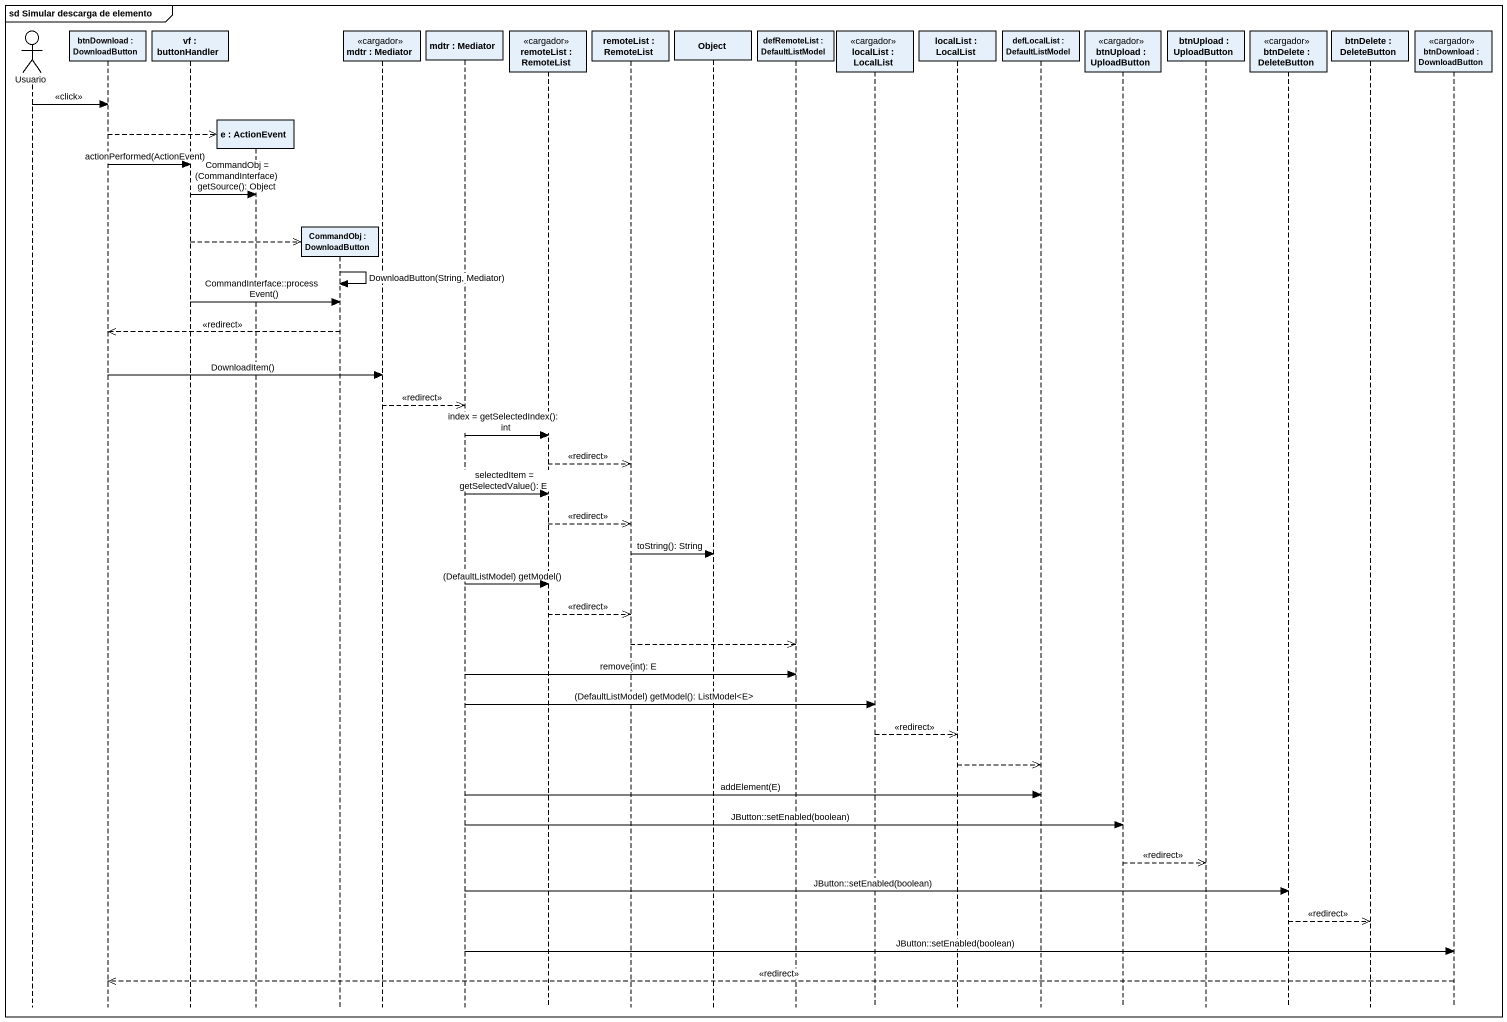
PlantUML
@startuml
mainframe sd Simular descarga de elemento
hide footbox
actor Usuario
participant "btnDownload : DownloadButton" as btnDownload
participant "vf : buttonHandler" as vf
participant "e : ActionEvent" as e
participant "CommandObj : DownloadButton" as CommandObj
participant "mdtr : Mediator" as mdtr <<cargador>>
participant "mdtr : Mediator" as mdtr_2
participant "remoteList : RemoteList" as remoteList <<cargador>>
participant "remoteList : RemoteList" as remoteList_2
participant "Object" as Object_
participant "defRemoteList : DefaultListModel" as defRemoteList
participant "localList : LocalList" as localList <<cargador>>
participant "localList : LocalList" as localList_2
participant "defLocalList : DefaultListModel" as defLocalList
participant "btnUpload : UploadButton" as btnUpload <<cargador>>
participant "btnUpload : UploadButton" as btnUpload_2
participant "btnDelete : DeleteButton" as btnDelete <<cargador>>
participant "btnDelete : DeleteButton" as btnDelete_2
participant "btnDownload : DownloadButton" as btnDownload_2 <<cargador>>

Usuario -> btnDownload : <<click>>
btnDownload -->> e **
btnDownload -> vf : actionPerformed(ActionEvent)
vf -> e : CommandObj = (CommandInterface) getSource(): Object
vf -->> CommandObj **
CommandObj -> CommandObj : DownloadButton(String, Mediator)
vf -> CommandObj : CommandInterface::processEvent()
CommandObj -->> btnDownload : <<redirect>>
btnDownload -> mdtr : DownloadItem()
mdtr -->> mdtr_2 : <<redirect>>
mdtr_2 -> remoteList : index = getSelectedIndex(): int
remoteList -->> remoteList_2 : <<redirect>>
mdtr_2 -> remoteList : selectedItem = getSelectedValue(): E
remoteList -->> remoteList_2 : <<redirect>>
remoteList_2 -> Object_ : toString(): String
mdtr_2 -> remoteList : (DefaultListModel) getModel()
remoteList -->> remoteList_2 : <<redirect>>
remoteList_2 -->> defRemoteList
mdtr_2 -> defRemoteList : remove(int): E
mdtr_2 -> localList : (DefaultListModel) getModel(): ListModel<E>
localList -->> localList_2 : <<redirect>>
localList_2 -->> defLocalList
mdtr_2 -> defLocalList : addElement(E)
mdtr_2 -> btnUpload : JButton::setEnabled(boolean)
btnUpload -->> btnUpload_2 : <<redirect>>
mdtr_2 -> btnDelete : JButton::setEnabled(boolean)
btnDelete -->> btnDelete_2 : <<redirect>>
mdtr_2 -> btnDownload_2 : JButton::setEnabled(boolean)
btnDownload_2 -->> btnDownload : <<redirect>>
@enduml
